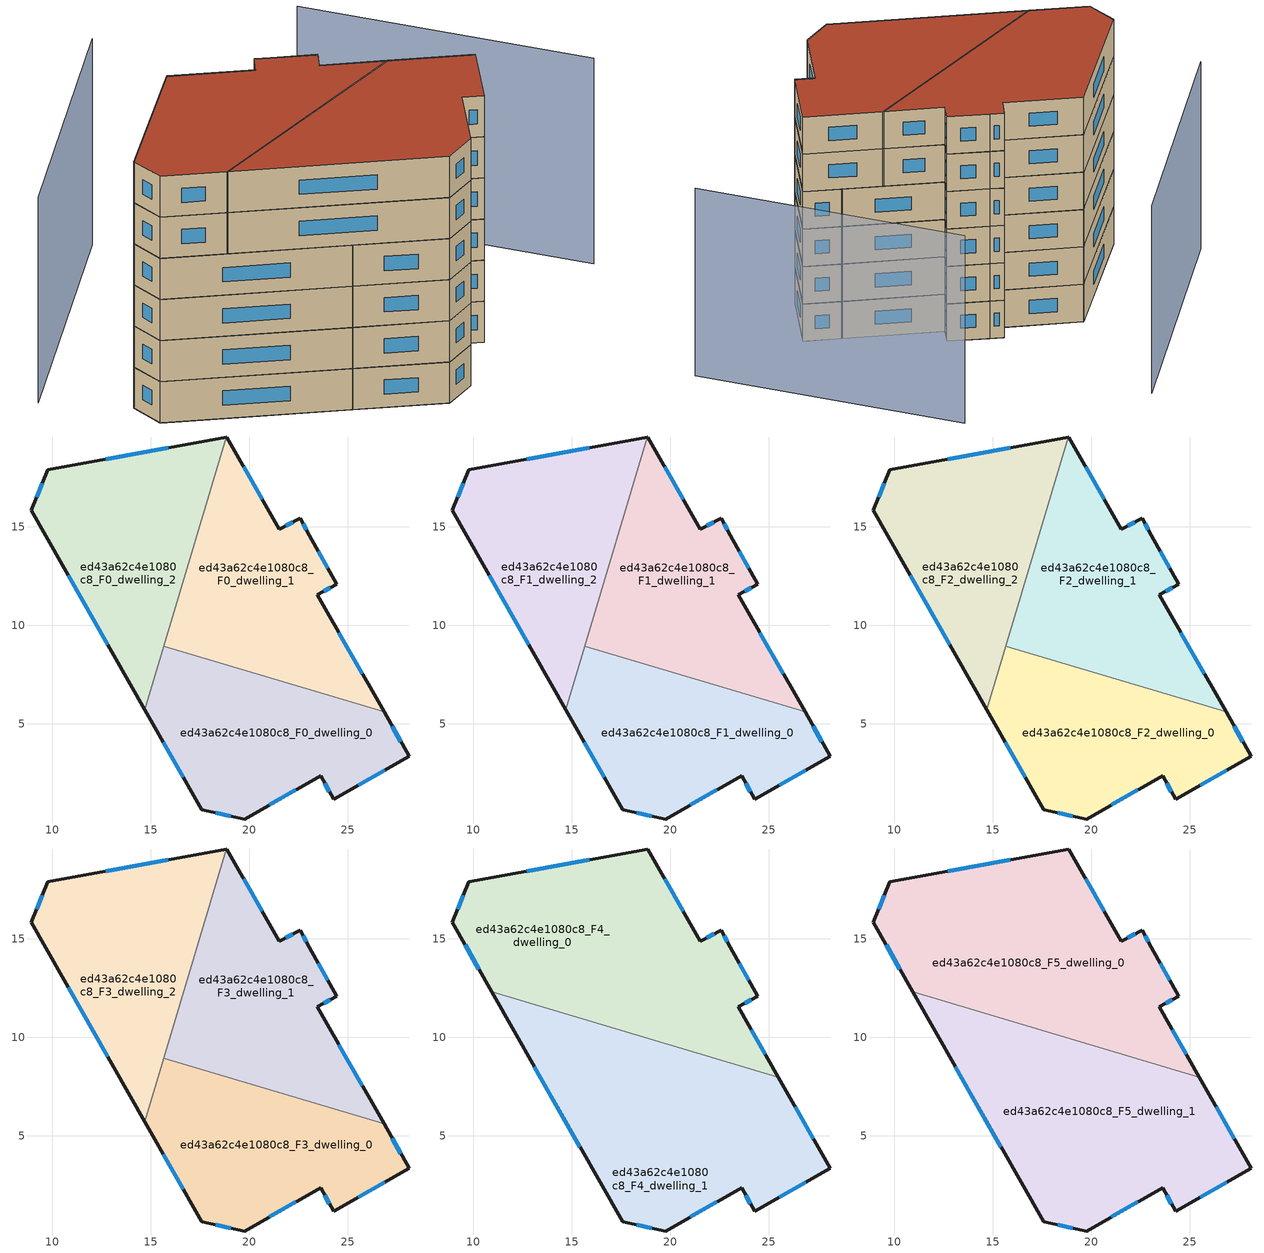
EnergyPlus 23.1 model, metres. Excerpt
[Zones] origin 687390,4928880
ed43a62c4e1080c8_F0_dwelling_0
 floor ground (EU_floor_Construction): 28.12,3.36 26.84,5.61 15.66,8.94 14.69,5.71 17.58,0.63 19.77,0.17 23.62,2.36 24.29,1.18 z0
 wall outside (EU_wall_Construction): 26.84,5.61 28.12,3.36 24.29,1.18 23.62,2.36 19.77,0.17 17.58,0.63 14.69,5.71 z0:3
 wall to ed43a62c4e1080c8_F0_dwelling_1 (EU_wall_Construction): 15.66,8.94 26.84,5.61 z0:3
 wall to ed43a62c4e1080c8_F0_dwelling_2 (EU_wall_Construction): 14.69,5.71 15.66,8.94 z0:3
 window (EU_Window_Construction): 27.26,4.88 27.7,4.09 / 26.87,2.66 25.54,1.89 / 24.07,1.57 23.84,1.98 / 22.37,1.65 21.02,0.89 / 19.06,0.32 18.29,0.48 / 16.64,2.29 15.63,4.06 z0.98:2.02
ed43a62c4e1080c8_F0_dwelling_1
 floor ground (EU_floor_Construction): 26.84,5.61 23.45,11.56 24.44,12.09 23.05,14.58 22.58,15.43 22.54,15.41 21.52,14.89 18.85,19.56 18.82,19.56 15.66,8.94 z0
 wall outside (EU_wall_Construction): 18.82,19.56 18.85,19.56 21.52,14.89 22.54,15.41 22.58,15.43 23.05,14.58 24.44,12.09 23.45,11.56 26.84,5.61 z0:3
 wall to ed43a62c4e1080c8_F0_dwelling_2 (EU_wall_Construction): 15.66,8.94 18.82,19.56 z0:3
 window (EU_Window_Construction): 19.72,18.05 20.65,16.41 / 21.85,15.06 22.21,15.24 / 22.73,15.16 22.9,14.86 / 23.5,13.77 23.99,12.9 / 24.12,11.92 23.77,11.74 / 24.55,9.63 25.74,7.55 z0.98:2.02
ed43a62c4e1080c8_F0_dwelling_2
 floor ground (EU_floor_Construction): 14.69,5.71 18.82,19.56 9.77,17.89 8.94,15.84 z0
 wall outside (EU_wall_Construction): 14.69,5.71 8.94,15.84 9.77,17.89 18.82,19.56 z0:3
 window (EU_Window_Construction): 12.82,9.01 10.81,12.55 / 9.21,16.51 9.5,17.23 / 12.71,18.44 15.88,19.02 z0.98:2.02
ed43a62c4e1080c8_F1_dwelling_0
 floor to ed43a62c4e1080c8_F0_dwelling_0 (EU_floor_Construction): 28.12,3.36 26.84,5.61 15.66,8.94 14.69,5.71 17.58,0.63 19.77,0.17 23.62,2.36 24.29,1.18 z3
 wall outside (EU_wall_Construction): 26.84,5.61 28.12,3.36 24.29,1.18 23.62,2.36 19.77,0.17 17.58,0.63 14.69,5.71 z3:6
 wall to ed43a62c4e1080c8_F1_dwelling_1 (EU_wall_Construction): 15.66,8.94 26.84,5.61 z3:6
 wall to ed43a62c4e1080c8_F1_dwelling_2 (EU_wall_Construction): 14.69,5.71 15.66,8.94 z3:6
 window (EU_Window_Construction): 27.26,4.88 27.7,4.09 / 26.87,2.66 25.54,1.89 / 24.07,1.57 23.84,1.98 / 22.37,1.65 21.02,0.89 / 19.06,0.32 18.29,0.48 / 16.64,2.29 15.63,4.06 z3.98:5.02
ed43a62c4e1080c8_F1_dwelling_1
 floor to ed43a62c4e1080c8_F0_dwelling_1 (EU_floor_Construction): 26.84,5.61 23.45,11.56 24.44,12.09 23.05,14.58 22.58,15.43 22.54,15.41 21.52,14.89 18.85,19.56 18.82,19.56 15.66,8.94 z3
 wall outside (EU_wall_Construction): 18.82,19.56 18.85,19.56 21.52,14.89 22.54,15.41 22.58,15.43 23.05,14.58 24.44,12.09 23.45,11.56 26.84,5.61 z3:6
 wall to ed43a62c4e1080c8_F1_dwelling_2 (EU_wall_Construction): 15.66,8.94 18.82,19.56 z3:6
 window (EU_Window_Construction): 19.72,18.05 20.65,16.41 / 21.85,15.06 22.21,15.24 / 22.73,15.16 22.9,14.86 / 23.5,13.77 23.99,12.9 / 24.12,11.92 23.77,11.74 / 24.55,9.63 25.74,7.55 z3.98:5.02
ed43a62c4e1080c8_F1_dwelling_2
 floor to ed43a62c4e1080c8_F0_dwelling_2 (EU_floor_Construction): 14.69,5.71 18.82,19.56 9.77,17.89 8.94,15.84 z3
 wall outside (EU_wall_Construction): 14.69,5.71 8.94,15.84 9.77,17.89 18.82,19.56 z3:6
 window (EU_Window_Construction): 12.82,9.01 10.81,12.55 / 9.21,16.51 9.5,17.23 / 12.71,18.44 15.88,19.02 z3.98:5.02
ed43a62c4e1080c8_F2_dwelling_0
 floor to ed43a62c4e1080c8_F1_dwelling_0 (EU_floor_Construction): 28.12,3.36 26.84,5.61 15.66,8.94 14.69,5.71 17.58,0.63 19.77,0.17 23.62,2.36 24.29,1.18 z6
 wall outside (EU_wall_Construction): 26.84,5.61 28.12,3.36 24.29,1.18 23.62,2.36 19.77,0.17 17.58,0.63 14.69,5.71 z6:9
 wall to ed43a62c4e1080c8_F2_dwelling_1 (EU_wall_Construction): 15.66,8.94 26.84,5.61 z6:9
 wall to ed43a62c4e1080c8_F2_dwelling_2 (EU_wall_Construction): 14.69,5.71 15.66,8.94 z6:9
 window (EU_Window_Construction): 27.26,4.88 27.7,4.09 / 26.87,2.66 25.54,1.89 / 24.07,1.57 23.84,1.98 / 22.37,1.65 21.02,0.89 / 19.06,0.32 18.29,0.48 / 16.64,2.29 15.63,4.06 z6.98:8.02
ed43a62c4e1080c8_F2_dwelling_1
 floor to ed43a62c4e1080c8_F1_dwelling_1 (EU_floor_Construction): 26.84,5.61 23.45,11.56 24.44,12.09 23.05,14.58 22.58,15.43 22.54,15.41 21.52,14.89 18.85,19.56 18.82,19.56 15.66,8.94 z6
 wall outside (EU_wall_Construction): 18.82,19.56 18.85,19.56 21.52,14.89 22.54,15.41 22.58,15.43 23.05,14.58 24.44,12.09 23.45,11.56 26.84,5.61 z6:9
 wall to ed43a62c4e1080c8_F2_dwelling_2 (EU_wall_Construction): 15.66,8.94 18.82,19.56 z6:9
 window (EU_Window_Construction): 19.72,18.05 20.65,16.41 / 21.85,15.06 22.21,15.24 / 22.73,15.16 22.9,14.86 / 23.5,13.77 23.99,12.9 / 24.12,11.92 23.77,11.74 / 24.55,9.63 25.74,7.55 z6.98:8.02
ed43a62c4e1080c8_F2_dwelling_2
 floor to ed43a62c4e1080c8_F1_dwelling_2 (EU_floor_Construction): 14.69,5.71 18.82,19.56 9.77,17.89 8.94,15.84 z6
 wall outside (EU_wall_Construction): 14.69,5.71 8.94,15.84 9.77,17.89 18.82,19.56 z6:9
 window (EU_Window_Construction): 12.82,9.01 10.81,12.55 / 9.21,16.51 9.5,17.23 / 12.71,18.44 15.88,19.02 z6.98:8.02
ed43a62c4e1080c8_F3_dwelling_0
 floor to ed43a62c4e1080c8_F2_dwelling_0 (EU_floor_Construction): 28.12,3.36 26.84,5.61 15.66,8.94 14.69,5.71 17.58,0.63 19.77,0.17 23.62,2.36 24.29,1.18 z9
 wall outside (EU_wall_Construction): 26.84,5.61 28.12,3.36 24.29,1.18 23.62,2.36 19.77,0.17 17.58,0.63 14.69,5.71 z9:12
 wall to ed43a62c4e1080c8_F3_dwelling_1 (EU_wall_Construction): 15.66,8.94 26.84,5.61 z9:12
 wall to ed43a62c4e1080c8_F3_dwelling_2 (EU_wall_Construction): 14.69,5.71 15.66,8.94 z9:12
 window (EU_Window_Construction): 27.26,4.88 27.7,4.09 / 26.87,2.66 25.54,1.89 / 24.07,1.57 23.84,1.98 / 22.37,1.65 21.02,0.89 / 19.06,0.32 18.29,0.48 / 16.64,2.29 15.63,4.06 z9.98:11.02
ed43a62c4e1080c8_F3_dwelling_1
 floor to ed43a62c4e1080c8_F2_dwelling_1 (EU_floor_Construction): 26.84,5.61 23.45,11.56 24.44,12.09 23.05,14.58 22.58,15.43 22.54,15.41 21.52,14.89 18.85,19.56 18.82,19.56 15.66,8.94 z9
 wall outside (EU_wall_Construction): 18.82,19.56 18.85,19.56 21.52,14.89 22.54,15.41 22.58,15.43 23.05,14.58 24.44,12.09 23.45,11.56 26.84,5.61 z9:12
 wall to ed43a62c4e1080c8_F3_dwelling_2 (EU_wall_Construction): 15.66,8.94 18.82,19.56 z9:12
 window (EU_Window_Construction): 19.72,18.05 20.65,16.41 / 21.85,15.06 22.21,15.24 / 22.73,15.16 22.9,14.86 / 23.5,13.77 23.99,12.9 / 24.12,11.92 23.77,11.74 / 24.55,9.63 25.74,7.55 z9.98:11.02
ed43a62c4e1080c8_F3_dwelling_2
 floor to ed43a62c4e1080c8_F2_dwelling_2 (EU_floor_Construction): 14.69,5.71 18.82,19.56 9.77,17.89 8.94,15.84 z9
 wall outside (EU_wall_Construction): 14.69,5.71 8.94,15.84 9.77,17.89 18.82,19.56 z9:12
 window (EU_Window_Construction): 12.82,9.01 10.81,12.55 / 9.21,16.51 9.5,17.23 / 12.71,18.44 15.88,19.02 z9.98:11.02
ed43a62c4e1080c8_F4_dwelling_0
 floor to ed43a62c4e1080c8_F3_dwelling_1 (EU_floor_Construction): 25.49,7.99 23.45,11.56 24.44,12.09 23.05,14.58 22.58,15.43 22.54,15.41 21.52,14.89 18.85,19.56 18.82,19.56 16.2,10.76 z12
 floor to ed43a62c4e1080c8_F3_dwelling_2 (EU_floor_Construction): 16.2,10.76 18.82,19.56 9.77,17.89 8.94,15.84 10.94,12.33 z12
 wall outside (EU_wall_Construction): 10.94,12.33 8.94,15.84 9.77,17.89 18.85,19.56 21.52,14.89 22.58,15.43 23.05,14.58 24.44,12.09 23.45,11.56 25.49,7.99 z12:15
 wall to ed43a62c4e1080c8_F4_dwelling_1 (EU_wall_Construction): 25.49,7.99 10.94,12.33 z12:15
 window (EU_Window_Construction): 10.29,13.47 9.59,14.7 / 9.21,16.51 9.5,17.23 / 12.72,18.44 15.9,19.02 / 19.72,18.05 20.65,16.41 / 21.86,15.07 22.24,15.26 / 22.73,15.16 22.9,14.86 / 23.5,13.77 23.99,12.9 / 24.12,11.92 23.77,11.74 / 24.11,10.4 24.82,9.15 z12.98:14.02
ed43a62c4e1080c8_F4_dwelling_1
 floor to ed43a62c4e1080c8_F3_dwelling_0 (EU_floor_Construction): 23.38,2.23 18.21,8.18 15.66,8.94 14.69,5.71 17.58,0.63 19.77,0.17 z12; 28.12,3.36 26.84,5.61 18.21,8.18 23.38,2.23 23.62,2.36 24.29,1.18 z12
 floor to ed43a62c4e1080c8_F3_dwelling_1 (EU_floor_Construction): 26.84,5.61 25.49,7.99 16.2,10.76 16.14,10.56 18.21,8.18 z12; 18.21,8.18 16.14,10.56 15.66,8.94 z12
 floor to ed43a62c4e1080c8_F3_dwelling_2 (EU_floor_Construction): 14.69,5.71 16.14,10.56 15.89,10.85 10.94,12.33 z12; 16.14,10.56 16.2,10.76 15.89,10.85 z12
 wall outside (EU_wall_Construction): 25.49,7.99 28.12,3.36 24.29,1.18 23.62,2.36 19.77,0.17 17.58,0.63 10.94,12.33 z12:15
 window (EU_Window_Construction): 19.06,0.32 18.29,0.48 / 15.42,4.44 13.1,8.52 / 26.34,6.48 27.26,4.87 / 26.87,2.66 25.54,1.89 / 24.07,1.57 23.84,1.98 / 22.37,1.65 21.02,0.89 z12.98:14.02
ed43a62c4e1080c8_F5_dwelling_0
 floor to ed43a62c4e1080c8_F4_dwelling_0 (EU_floor_Construction): 25.49,7.99 23.45,11.56 24.44,12.09 23.05,14.58 22.58,15.43 21.52,14.89 18.85,19.56 9.77,17.89 8.94,15.84 10.94,12.33 z15
 wall outside (EU_wall_Construction): 10.94,12.33 8.94,15.84 9.77,17.89 18.85,19.56 21.52,14.89 22.58,15.43 23.05,14.58 24.44,12.09 23.45,11.56 25.49,7.99 z15:18
 wall to ed43a62c4e1080c8_F5_dwelling_1 (EU_wall_Construction): 25.49,7.99 10.94,12.33 z15:18
 window (EU_Window_Construction): 10.29,13.47 9.59,14.7 / 9.21,16.51 9.5,17.23 / 12.72,18.44 15.9,19.02 / 19.72,18.05 20.65,16.41 / 21.86,15.07 22.24,15.26 / 22.73,15.16 22.9,14.86 / 23.5,13.77 23.99,12.9 / 24.12,11.92 23.77,11.74 / 24.11,10.4 24.82,9.15 z15.98:17.02
 roof outside (EU_roof_Construction): 22.58,15.43 23.05,14.58 24.44,12.09 23.45,11.56 25.49,7.99 10.94,12.33 8.94,15.84 9.77,17.89 18.85,19.56 21.52,14.89 z18
ed43a62c4e1080c8_F5_dwelling_1
 floor to ed43a62c4e1080c8_F4_dwelling_1 (EU_floor_Construction): 28.12,3.36 25.49,7.99 10.94,12.33 17.58,0.63 19.77,0.17 23.62,2.36 24.29,1.18 z15
 wall outside (EU_wall_Construction): 25.49,7.99 28.12,3.36 24.29,1.18 23.62,2.36 19.77,0.17 17.58,0.63 10.94,12.33 z15:18
 window (EU_Window_Construction): 19.06,0.32 18.29,0.48 / 15.42,4.44 13.1,8.52 / 26.34,6.48 27.26,4.87 / 26.87,2.66 25.54,1.89 / 24.07,1.57 23.84,1.98 / 22.37,1.65 21.02,0.89 z15.98:17.02
 roof outside (EU_roof_Construction): 25.49,7.99 28.12,3.36 24.29,1.18 23.62,2.36 19.77,0.17 17.58,0.63 10.94,12.33 z18
shading: 34.5,-1.67 32.69,16.86 / 24.73,26.87 8.07,23.42 z0:15
[Building]
EU S2 Campaign: North Axis=0; Terrain=City; Solar Distribution=FullExterior
[Site:Location]
Bologna: Latitude=44.5; Longitude=11.25; Time Zone=1; Elevation=37
[SizingPeriod:WeatherFileDays]
AnnualSizingPeriod: Begin Month=1; Begin Day of Month=1; End Month=12; End Day of Month=31; Day of Week for Start Day=Monday; Use Weather File Daylight Saving Period=No; Use Weather File Rain and Snow Indicators=No
[MATERIAL]
EU_InternalMass_Material: Roughness=MediumRough; Thickness=0.1; Conductivity=1; Density=1800; Specific Heat=900; Thermal Absorptance=0.9; Solar Absorptance=0.7; Visible Absorptance=0.7
[MATERIAL:NOMASS] Roughness=MediumRough; Thermal Absorptance=0.9; Solar Absorptance=0.7; Visible Absorptance=0.7
Name | Thermal Resistance
EU_wall_NoMass | 0.905828
EU_roof_NoMass | 0.37593
EU_floor_NoMass | 0.67114
[WINDOWMATERIAL:SIMPLEGLAZINGSYSTEM]
EU_Window_SimpleGlazing: UFactor=4.52486; Solar Heat Gain Coefficient=0.85; Visible Transmittance=0.85
[CONSTRUCTION]
EU_wall_Construction: EU_wall_NoMass
EU_roof_Construction: EU_roof_NoMass
EU_floor_Construction: EU_floor_NoMass
EU_InternalMass_Construction: EU_InternalMass_Material
EU_Window_Construction: EU_Window_SimpleGlazing
[ZONE] Type=1; Multiplier=1; Ceiling Height=autocalculate; Floor Area=autocalculate; Part of Total Floor Area=Yes
Name | Volume
ed43a62c4e1080c8_F0_dwelling_0 | 208.024
ed43a62c4e1080c8_F1_dwelling_0; ed43a62c4e1080c8_F2_dwelling_0; ed43a62c4e1080c8_F3_dwelling_0 | 208.025
ed43a62c4e1080c8_F4_dwelling_0 | 312.034
ed43a62c4e1080c8_F5_dwelling_0 | 312.037
ed43a62c4e1080c8_F0_dwelling_1 | 208.028
ed43a62c4e1080c8_F1_dwelling_1; ed43a62c4e1080c8_F2_dwelling_1; ed43a62c4e1080c8_F3_dwelling_1 | 208.031
ed43a62c4e1080c8_F4_dwelling_1 | 312.035
ed43a62c4e1080c8_F5_dwelling_1 | 312.045
ed43a62c4e1080c8_F0_dwelling_2 | 208.021
ed43a62c4e1080c8_F1_dwelling_2; ed43a62c4e1080c8_F2_dwelling_2; ed43a62c4e1080c8_F3_dwelling_2 | 208.022
[INTERNALMASS] Construction=EU_InternalMass_Construction
Name | Zone or ZoneList | Surface Area
ed43a62c4e1080c8_F0_dwelling_0_EU_InternalMass | ed43a62c4e1080c8_F0_dwelling_0 | 69.3418
ed43a62c4e1080c8_F0_dwelling_1_EU_InternalMass | ed43a62c4e1080c8_F0_dwelling_1 | 69.3429
ed43a62c4e1080c8_F0_dwelling_2_EU_InternalMass | ed43a62c4e1080c8_F0_dwelling_2 | 69.3406
ed43a62c4e1080c8_F1_dwelling_0_EU_InternalMass | ed43a62c4e1080c8_F1_dwelling_0 | 69.3418
ed43a62c4e1080c8_F1_dwelling_1_EU_InternalMass | ed43a62c4e1080c8_F1_dwelling_1 | 69.3429
ed43a62c4e1080c8_F1_dwelling_2_EU_InternalMass | ed43a62c4e1080c8_F1_dwelling_2 | 69.3406
ed43a62c4e1080c8_F2_dwelling_0_EU_InternalMass | ed43a62c4e1080c8_F2_dwelling_0 | 69.3418
ed43a62c4e1080c8_F2_dwelling_1_EU_InternalMass | ed43a62c4e1080c8_F2_dwelling_1 | 69.3429
ed43a62c4e1080c8_F2_dwelling_2_EU_InternalMass | ed43a62c4e1080c8_F2_dwelling_2 | 69.3406
ed43a62c4e1080c8_F3_dwelling_0_EU_InternalMass | ed43a62c4e1080c8_F3_dwelling_0 | 69.3418
ed43a62c4e1080c8_F3_dwelling_1_EU_InternalMass | ed43a62c4e1080c8_F3_dwelling_1 | 69.3429
ed43a62c4e1080c8_F3_dwelling_2_EU_InternalMass | ed43a62c4e1080c8_F3_dwelling_2 | 69.3406
ed43a62c4e1080c8_F4_dwelling_0_EU_InternalMass | ed43a62c4e1080c8_F4_dwelling_0 | 104.012
ed43a62c4e1080c8_F4_dwelling_1_EU_InternalMass | ed43a62c4e1080c8_F4_dwelling_1 | 104.015
ed43a62c4e1080c8_F5_dwelling_0_EU_InternalMass | ed43a62c4e1080c8_F5_dwelling_0 | 104.012
ed43a62c4e1080c8_F5_dwelling_1_EU_InternalMass | ed43a62c4e1080c8_F5_dwelling_1 | 104.015
[OTHEREQUIPMENT] Fuel Type=Electricity; Design Level Calculation Method=Watts/Area; Power per Zone Floor Area=1; Fraction Latent=0; Fraction Radiant=0; Fraction Lost=0; Carbon Dioxide Generation Rate=0; EndUse Subcategory=EU_Step8_InternalGains
Name | Zone or ZoneList or Space or SpaceList | Schedule
EU_Step8_InternalGain_ed43a62c4e1080c8_F0_dwelling_0_f000 | ed43a62c4e1080c8_F0_dwelling_0 | EU_Step8_GainSchedule_ed43a62c4e1080c8_F0_dwelling_0_f000
EU_Step8_InternalGain_ed43a62c4e1080c8_F0_dwelling_1_f000 | ed43a62c4e1080c8_F0_dwelling_1 | EU_Step8_GainSchedule_ed43a62c4e1080c8_F0_dwelling_1_f000
EU_Step8_InternalGain_ed43a62c4e1080c8_F0_dwelling_2_f000 | ed43a62c4e1080c8_F0_dwelling_2 | EU_Step8_GainSchedule_ed43a62c4e1080c8_F0_dwelling_2_f000
EU_Step8_InternalGain_ed43a62c4e1080c8_F1_dwelling_0_f000 | ed43a62c4e1080c8_F1_dwelling_0 | EU_Step8_GainSchedule_ed43a62c4e1080c8_F1_dwelling_0_f000
EU_Step8_InternalGain_ed43a62c4e1080c8_F1_dwelling_1_f000 | ed43a62c4e1080c8_F1_dwelling_1 | EU_Step8_GainSchedule_ed43a62c4e1080c8_F1_dwelling_1_f000
EU_Step8_InternalGain_ed43a62c4e1080c8_F1_dwelling_2_f000 | ed43a62c4e1080c8_F1_dwelling_2 | EU_Step8_GainSchedule_ed43a62c4e1080c8_F1_dwelling_2_f000
EU_Step8_InternalGain_ed43a62c4e1080c8_F2_dwelling_0_f000 | ed43a62c4e1080c8_F2_dwelling_0 | EU_Step8_GainSchedule_ed43a62c4e1080c8_F2_dwelling_0_f000
EU_Step8_InternalGain_ed43a62c4e1080c8_F2_dwelling_1_f000 | ed43a62c4e1080c8_F2_dwelling_1 | EU_Step8_GainSchedule_ed43a62c4e1080c8_F2_dwelling_1_f000
EU_Step8_InternalGain_ed43a62c4e1080c8_F2_dwelling_2_f000 | ed43a62c4e1080c8_F2_dwelling_2 | EU_Step8_GainSchedule_ed43a62c4e1080c8_F2_dwelling_2_f000
EU_Step8_InternalGain_ed43a62c4e1080c8_F3_dwelling_0_f000 | ed43a62c4e1080c8_F3_dwelling_0 | EU_Step8_GainSchedule_ed43a62c4e1080c8_F3_dwelling_0_f000
EU_Step8_InternalGain_ed43a62c4e1080c8_F3_dwelling_1_f000 | ed43a62c4e1080c8_F3_dwelling_1 | EU_Step8_GainSchedule_ed43a62c4e1080c8_F3_dwelling_1_f000
EU_Step8_InternalGain_ed43a62c4e1080c8_F3_dwelling_2_f000 | ed43a62c4e1080c8_F3_dwelling_2 | EU_Step8_GainSchedule_ed43a62c4e1080c8_F3_dwelling_2_f000
EU_Step8_InternalGain_ed43a62c4e1080c8_F4_dwelling_0_f000 | ed43a62c4e1080c8_F4_dwelling_0 | EU_Step8_GainSchedule_ed43a62c4e1080c8_F4_dwelling_0_f000
EU_Step8_InternalGain_ed43a62c4e1080c8_F4_dwelling_1_f000 | ed43a62c4e1080c8_F4_dwelling_1 | EU_Step8_GainSchedule_ed43a62c4e1080c8_F4_dwelling_1_f000
EU_Step8_InternalGain_ed43a62c4e1080c8_F5_dwelling_0_f000 | ed43a62c4e1080c8_F5_dwelling_0 | EU_Step8_GainSchedule_ed43a62c4e1080c8_F5_dwelling_0_f000
EU_Step8_InternalGain_ed43a62c4e1080c8_F5_dwelling_1_f000 | ed43a62c4e1080c8_F5_dwelling_1 | EU_Step8_GainSchedule_ed43a62c4e1080c8_F5_dwelling_1_f000
[ZONEVENTILATION:DESIGNFLOWRATE] Schedule=EU_AlwaysOn; Design Flow Rate Calculation Method=AirChanges/Hour; Air Changes per Hour=0.73129; Ventilation Type=Natural; Fan Pressure Rise=0; Fan Total Efficiency=1; Constant Term Coefficient=1; Temperature Term Coefficient=0; Velocity Term Coefficient=0; Velocity Squared Term Coefficient=0; Minimum Indoor Temperature=-100; Maximum Indoor Temperature=100; Delta Temperature=-100; Minimum Outdoor Temperature=-100; Maximum Outdoor Temperature=100; Maximum Wind Speed=40
Name | Zone or ZoneList or Space or SpaceList
EU_ConstantAir_ed43a62c4e1080c8_F0_dwelling_0 | ed43a62c4e1080c8_F0_dwelling_0
EU_ConstantAir_ed43a62c4e1080c8_F0_dwelling_1 | ed43a62c4e1080c8_F0_dwelling_1
EU_ConstantAir_ed43a62c4e1080c8_F0_dwelling_2 | ed43a62c4e1080c8_F0_dwelling_2
EU_ConstantAir_ed43a62c4e1080c8_F1_dwelling_0 | ed43a62c4e1080c8_F1_dwelling_0
EU_ConstantAir_ed43a62c4e1080c8_F1_dwelling_1 | ed43a62c4e1080c8_F1_dwelling_1
EU_ConstantAir_ed43a62c4e1080c8_F1_dwelling_2 | ed43a62c4e1080c8_F1_dwelling_2
EU_ConstantAir_ed43a62c4e1080c8_F2_dwelling_0 | ed43a62c4e1080c8_F2_dwelling_0
EU_ConstantAir_ed43a62c4e1080c8_F2_dwelling_1 | ed43a62c4e1080c8_F2_dwelling_1
EU_ConstantAir_ed43a62c4e1080c8_F2_dwelling_2 | ed43a62c4e1080c8_F2_dwelling_2
EU_ConstantAir_ed43a62c4e1080c8_F3_dwelling_0 | ed43a62c4e1080c8_F3_dwelling_0
EU_ConstantAir_ed43a62c4e1080c8_F3_dwelling_1 | ed43a62c4e1080c8_F3_dwelling_1
EU_ConstantAir_ed43a62c4e1080c8_F3_dwelling_2 | ed43a62c4e1080c8_F3_dwelling_2
EU_ConstantAir_ed43a62c4e1080c8_F4_dwelling_0 | ed43a62c4e1080c8_F4_dwelling_0
EU_ConstantAir_ed43a62c4e1080c8_F4_dwelling_1 | ed43a62c4e1080c8_F4_dwelling_1
EU_ConstantAir_ed43a62c4e1080c8_F5_dwelling_0 | ed43a62c4e1080c8_F5_dwelling_0
EU_ConstantAir_ed43a62c4e1080c8_F5_dwelling_1 | ed43a62c4e1080c8_F5_dwelling_1
[HVACTEMPLATE:THERMOSTAT] Constant Heating Setpoint=20; Constant Cooling Setpoint=50
EU_HeatOnly_ed43a62c4e1080c8_F0_dwelling_0; EU_HeatOnly_ed43a62c4e1080c8_F0_dwelling_1; EU_HeatOnly_ed43a62c4e1080c8_F0_dwelling_2; EU_HeatOnly_ed43a62c4e1080c8_F1_dwelling_0; EU_HeatOnly_ed43a62c4e1080c8_F1_dwelling_1; EU_HeatOnly_ed43a62c4e1080c8_F1_dwelling_2; EU_HeatOnly_ed43a62c4e1080c8_F2_dwelling_0; EU_HeatOnly_ed43a62c4e1080c8_F2_dwelling_1; EU_HeatOnly_ed43a62c4e1080c8_F2_dwelling_2; EU_HeatOnly_ed43a62c4e1080c8_F3_dwelling_0; EU_HeatOnly_ed43a62c4e1080c8_F3_dwelling_1; EU_HeatOnly_ed43a62c4e1080c8_F3_dwelling_2; EU_HeatOnly_ed43a62c4e1080c8_F4_dwelling_0; EU_HeatOnly_ed43a62c4e1080c8_F4_dwelling_1; EU_HeatOnly_ed43a62c4e1080c8_F5_dwelling_0; EU_HeatOnly_ed43a62c4e1080c8_F5_dwelling_1
[HVACTEMPLATE:ZONE:IDEALLOADSAIRSYSTEM] System Availability Schedule=EU_AlwaysOn; Maximum Heating Supply Air Temperature=50; Minimum Cooling Supply Air Temperature=13; Maximum Heating Supply Air Humidity Ratio=0.0156; Minimum Cooling Supply Air Humidity Ratio=0.0077; Heating Limit=NoLimit; Cooling Limit=NoLimit; Heating Availability Schedule=EU_AlwaysOn; Cooling Availability Schedule=EU_CoolingOff; Dehumidification Control Type=ConstantSensibleHeatRatio; Cooling Sensible Heat Ratio=0.7; Dehumidification Setpoint=60; Humidification Control Type=None; Humidification Setpoint=30; Outdoor Air Method=None; Outdoor Air Flow Rate per Person=0.00944; Outdoor Air Flow Rate per Zone Floor Area=0; Outdoor Air Flow Rate per Zone=0; Demand Controlled Ventilation Type=None; Outdoor Air Economizer Type=NoEconomizer; Heat Recovery Type=None; Sensible Heat Recovery Effectiveness=0.7; Latent Heat Recovery Effectiveness=0.65
Name | Template Thermostat
ed43a62c4e1080c8_F0_dwelling_0 | EU_HeatOnly_ed43a62c4e1080c8_F0_dwelling_0
ed43a62c4e1080c8_F0_dwelling_1 | EU_HeatOnly_ed43a62c4e1080c8_F0_dwelling_1
ed43a62c4e1080c8_F0_dwelling_2 | EU_HeatOnly_ed43a62c4e1080c8_F0_dwelling_2
ed43a62c4e1080c8_F1_dwelling_0 | EU_HeatOnly_ed43a62c4e1080c8_F1_dwelling_0
ed43a62c4e1080c8_F1_dwelling_1 | EU_HeatOnly_ed43a62c4e1080c8_F1_dwelling_1
ed43a62c4e1080c8_F1_dwelling_2 | EU_HeatOnly_ed43a62c4e1080c8_F1_dwelling_2
ed43a62c4e1080c8_F2_dwelling_0 | EU_HeatOnly_ed43a62c4e1080c8_F2_dwelling_0
ed43a62c4e1080c8_F2_dwelling_1 | EU_HeatOnly_ed43a62c4e1080c8_F2_dwelling_1
ed43a62c4e1080c8_F2_dwelling_2 | EU_HeatOnly_ed43a62c4e1080c8_F2_dwelling_2
ed43a62c4e1080c8_F3_dwelling_0 | EU_HeatOnly_ed43a62c4e1080c8_F3_dwelling_0
ed43a62c4e1080c8_F3_dwelling_1 | EU_HeatOnly_ed43a62c4e1080c8_F3_dwelling_1
ed43a62c4e1080c8_F3_dwelling_2 | EU_HeatOnly_ed43a62c4e1080c8_F3_dwelling_2
ed43a62c4e1080c8_F4_dwelling_0 | EU_HeatOnly_ed43a62c4e1080c8_F4_dwelling_0
ed43a62c4e1080c8_F4_dwelling_1 | EU_HeatOnly_ed43a62c4e1080c8_F4_dwelling_1
ed43a62c4e1080c8_F5_dwelling_0 | EU_HeatOnly_ed43a62c4e1080c8_F5_dwelling_0
ed43a62c4e1080c8_F5_dwelling_1 | EU_HeatOnly_ed43a62c4e1080c8_F5_dwelling_1
[SIZING:ZONE] Zone Cooling Design Supply Air Temperature Input Method=SupplyAirTemperature; Zone Cooling Design Supply Air Temperature=13; Zone Heating Design Supply Air Temperature Input Method=SupplyAirTemperature; Zone Heating Design Supply Air Temperature=50; Zone Cooling Design Supply Air Humidity Ratio=0.008; Zone Heating Design Supply Air Humidity Ratio=0.008; Cooling Design Air Flow Method=DesignDay; Cooling Design Air Flow Rate=0; Cooling Minimum Air Flow per Zone Floor Area=0.000762; Cooling Minimum Air Flow=0; Cooling Minimum Air Flow Fraction=0.2; Heating Design Air Flow Method=DesignDay; Heating Design Air Flow Rate=0; Heating Maximum Air Flow per Zone Floor Area=0.002032; Heating Maximum Air Flow=0.141576; Heating Maximum Air Flow Fraction=0.3; Account for Dedicated Outdoor Air System=No; Dedicated Outdoor Air System Control Strategy=NeutralSupplyAir; Dedicated Outdoor Air Low Setpoint Temperature for Design=autosize; Dedicated Outdoor Air High Setpoint Temperature for Design=autosize; Zone Load Sizing Method=Sensible Load Only No Latent Load; Zone Latent Cooling Design Supply Air Humidity Ratio Input Method=HumidityRatioDifference; Zone Cooling Design Supply Air Humidity Ratio Difference=0.005; Zone Latent Heating Design Supply Air Humidity Ratio Input Method=HumidityRatioDifference; Zone Humidification Design Supply Air Humidity Ratio Difference=0.005
ed43a62c4e1080c8_F0_dwelling_0; ed43a62c4e1080c8_F0_dwelling_1; ed43a62c4e1080c8_F0_dwelling_2; ed43a62c4e1080c8_F1_dwelling_0; ed43a62c4e1080c8_F1_dwelling_1; ed43a62c4e1080c8_F1_dwelling_2; ed43a62c4e1080c8_F2_dwelling_0; ed43a62c4e1080c8_F2_dwelling_1; ed43a62c4e1080c8_F2_dwelling_2; ed43a62c4e1080c8_F3_dwelling_0; ed43a62c4e1080c8_F3_dwelling_1; ed43a62c4e1080c8_F3_dwelling_2; ed43a62c4e1080c8_F4_dwelling_0; ed43a62c4e1080c8_F4_dwelling_1; ed43a62c4e1080c8_F5_dwelling_0; ed43a62c4e1080c8_F5_dwelling_1
[SCHEDULE:CONSTANT]
Name | Hourly Value
EU_AlwaysOn | 1
EU_CoolingOff | 0
[SCHEDULE:FILE] Column Number=1; Rows to Skip at Top=0; Number of Hours of Data=8760; Column Separator=Comma; Interpolate to Timestep=No; Minutes per Item=60; Adjust Schedule for Daylight Savings=Yes
Name | File
EU_Step8_GainSchedule_ed43a62c4e1080c8_F0_dwelling_0_f000 | ../../schedules/ed43a62c4e1080c8/ed43a62c4e1080c8_F0_dwelling_0_f000_gain.csv
EU_Step8_GainSchedule_ed43a62c4e1080c8_F0_dwelling_1_f000 | ../../schedules/ed43a62c4e1080c8/ed43a62c4e1080c8_F0_dwelling_1_f000_gain.csv
EU_Step8_GainSchedule_ed43a62c4e1080c8_F0_dwelling_2_f000 | ../../schedules/ed43a62c4e1080c8/ed43a62c4e1080c8_F0_dwelling_2_f000_gain.csv
EU_Step8_GainSchedule_ed43a62c4e1080c8_F1_dwelling_0_f000 | ../../schedules/ed43a62c4e1080c8/ed43a62c4e1080c8_F1_dwelling_0_f000_gain.csv
EU_Step8_GainSchedule_ed43a62c4e1080c8_F1_dwelling_1_f000 | ../../schedules/ed43a62c4e1080c8/ed43a62c4e1080c8_F1_dwelling_1_f000_gain.csv
EU_Step8_GainSchedule_ed43a62c4e1080c8_F1_dwelling_2_f000 | ../../schedules/ed43a62c4e1080c8/ed43a62c4e1080c8_F1_dwelling_2_f000_gain.csv
EU_Step8_GainSchedule_ed43a62c4e1080c8_F2_dwelling_0_f000 | ../../schedules/ed43a62c4e1080c8/ed43a62c4e1080c8_F2_dwelling_0_f000_gain.csv
EU_Step8_GainSchedule_ed43a62c4e1080c8_F2_dwelling_1_f000 | ../../schedules/ed43a62c4e1080c8/ed43a62c4e1080c8_F2_dwelling_1_f000_gain.csv
EU_Step8_GainSchedule_ed43a62c4e1080c8_F2_dwelling_2_f000 | ../../schedules/ed43a62c4e1080c8/ed43a62c4e1080c8_F2_dwelling_2_f000_gain.csv
EU_Step8_GainSchedule_ed43a62c4e1080c8_F3_dwelling_0_f000 | ../../schedules/ed43a62c4e1080c8/ed43a62c4e1080c8_F3_dwelling_0_f000_gain.csv
EU_Step8_GainSchedule_ed43a62c4e1080c8_F3_dwelling_1_f000 | ../../schedules/ed43a62c4e1080c8/ed43a62c4e1080c8_F3_dwelling_1_f000_gain.csv
EU_Step8_GainSchedule_ed43a62c4e1080c8_F3_dwelling_2_f000 | ../../schedules/ed43a62c4e1080c8/ed43a62c4e1080c8_F3_dwelling_2_f000_gain.csv
EU_Step8_GainSchedule_ed43a62c4e1080c8_F4_dwelling_0_f000 | ../../schedules/ed43a62c4e1080c8/ed43a62c4e1080c8_F4_dwelling_0_f000_gain.csv
EU_Step8_GainSchedule_ed43a62c4e1080c8_F4_dwelling_1_f000 | ../../schedules/ed43a62c4e1080c8/ed43a62c4e1080c8_F4_dwelling_1_f000_gain.csv
EU_Step8_GainSchedule_ed43a62c4e1080c8_F5_dwelling_0_f000 | ../../schedules/ed43a62c4e1080c8/ed43a62c4e1080c8_F5_dwelling_0_f000_gain.csv
EU_Step8_GainSchedule_ed43a62c4e1080c8_F5_dwelling_1_f000 | ../../schedules/ed43a62c4e1080c8/ed43a62c4e1080c8_F5_dwelling_1_f000_gain.csv
